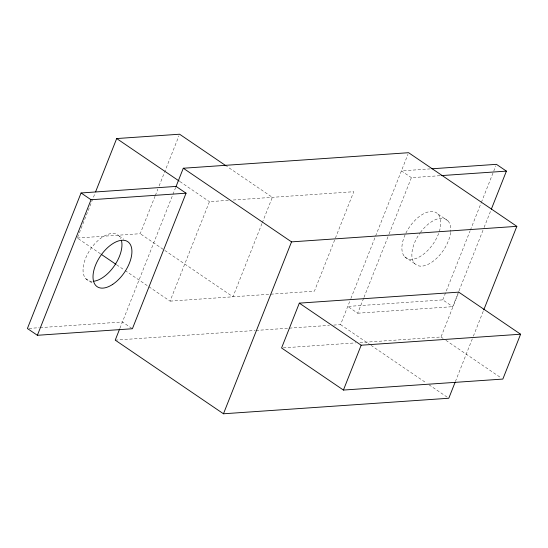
<?xml version="1.0" encoding="UTF-8"?>
<svg xmlns="http://www.w3.org/2000/svg" width="548" height="548" viewBox="0 0 548 548"><rect width="100%" height="100%" fill="white"/><g stroke="black" fill="none" stroke-linecap="round" stroke-linejoin="round"><path stroke-width="0.41" stroke-dasharray="2.74 2.06" d="M100.496 253.806L77.309 238.031L94.955 193.465M77.309 238.031L140.206 233.701L155.016 196.294M155.331 195.499L157.851 189.135M159.112 185.95L178.963 135.815M119.923 328.286L176.093 186.416M125.088 270.541L170.058 301.133L209.446 201.657L228.996 200.308M261.944 223.584L232.962 296.797L140.206 233.701M262.259 222.789L272.342 197.321L226.673 166.25M333.718 325.08L340.548 324.608L350.569 299.297M350.884 298.502L407.979 154.289M458.703 291.605L452.737 306.668L442.77 299.879L347.74 306.435L357.714 313.216L363.673 298.153M363.988 297.359L388.785 234.743M389.101 233.948L411.384 177.668L440.229 175.682M442.77 299.879L470.074 230.92M470.39 230.126L481.055 203.178M481.37 202.383L495.81 165.921M459.019 290.81L483.809 228.194M484.124 227.399L491.029 209.959M360.002 342.575L440.996 336.993L458.436 292.933M455.402 381.538L473.047 336.972M473.362 336.171L483.761 309.908M430.255 168.894L401.41 170.887L411.384 177.668M233.243 200.02L353.775 191.711L314.388 291.187L170.058 301.133M29.099 328.396L39.278 327.69M40.127 327.636L122.423 321.964L132.397 328.745M357.714 313.216L452.737 306.668M115.231 340.137L255.197 330.492M256.053 330.43L288.481 328.197M289.337 328.142L329.451 325.375M283.275 347.864L355.741 342.87M438.044 214.138L448.017 220.919M404.636 256.731L414.61 263.519M440.996 336.993L443.099 338.424M445.914 340.335L501.441 378.113M179.936 181.58L209.446 201.657M340.548 324.608L370.256 344.822M370.969 345.309L426.145 382.846M428.981 384.771L448.785 398.252M119.197 236.113L123.848 239.277M116.656 264.8L124.382 270.061M85.789 278.706L93.105 283.686M405.89 233.126A27.222 14.536 -55.8 0 1 439.243 215.816A27.222 14.536 -55.8 0 1 419.193 257.033A27.222 14.536 -55.8 0 1 405.547 233.825M92.153 281.357A27.222 14.536 -55.8 0 1 90.406 249.34A27.222 14.536 -55.8 0 1 120.909 238.859M420.371 232.523A27.222 14.536 -55.8 0 1 441.236 218.275A27.222 14.536 -55.8 0 1 450.682 231.578M450.6 232.393A27.222 14.536 -55.8 0 1 421.316 266.157A27.222 14.536 -55.8 0 1 419.905 233.167"/><path stroke-width="0.82" d="M81.07 192.965L27.4 328.512L37.367 335.294L132.397 328.745L186.06 193.197L176.093 186.416L81.07 192.965L91.037 199.746L186.06 193.197M37.367 335.294L91.037 199.746M95.585 191.875L116.69 138.555L179.593 134.219L225.968 165.77M119.608 329.074L115.231 340.137L223.468 413.781L448.785 398.252L455.087 382.333M176.093 186.416L183.292 168.236L408.609 152.707L516.846 226.345L483.761 309.908M223.468 413.781L291.529 241.874L516.846 226.345M299.324 303.133L281.569 347.98L343.425 390.06L502.845 379.072L520.6 334.225L458.751 292.146L299.324 303.133L361.173 345.213L520.6 334.225M343.425 390.06L361.173 345.213M491.344 209.165L506.407 171.12L496.433 164.338L431.954 168.777M441.078 175.62L506.407 171.12M183.292 168.236L291.529 241.874M116.69 138.555L179.23 181.1M101.195 254.286L115.957 264.328M121.43 240.38A27.222 14.536 -55.8 0 1 114.58 265.479A27.222 14.536 -55.8 0 1 93.77 281.254M112.765 284.323A27.222 14.536 -55.8 0 0 129.17 242.894A27.222 14.536 -55.8 0 0 95.462 265.362A27.222 14.536 -55.8 0 0 112.765 284.323"/></g></svg>
